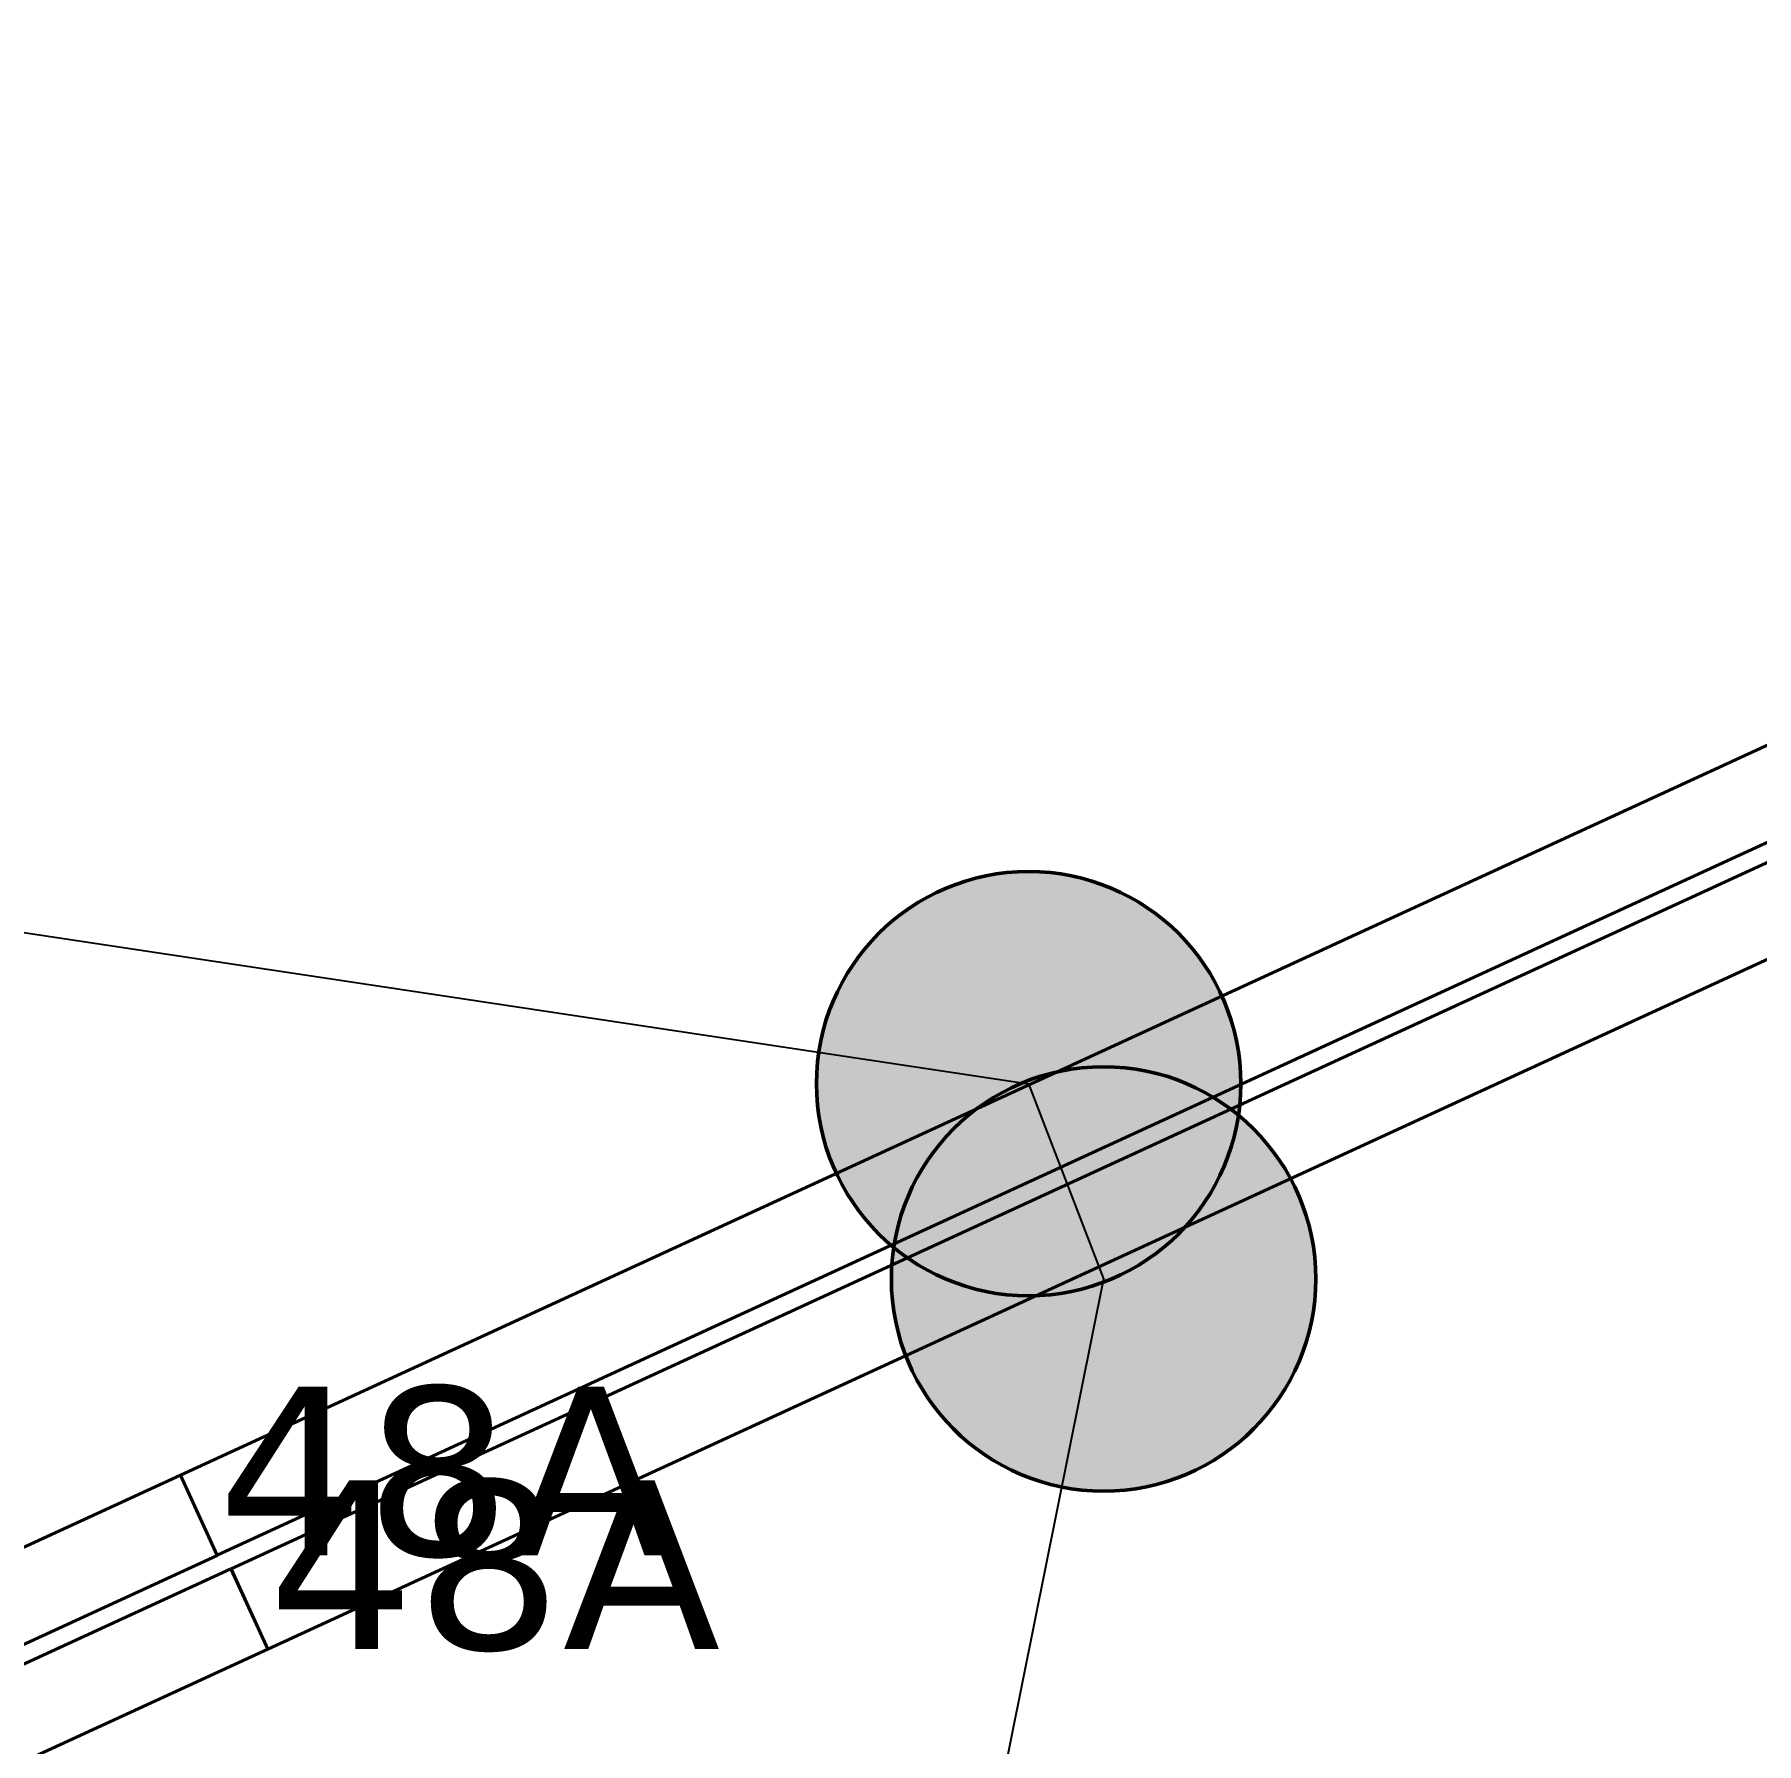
# Model space of a CAD drawing. Header units: millimetres. Extents: x -243740 to 150609, y -473655 to -165121.
# Drawn here: x 56825 to 58661, y -340200 to -338377 of the extents above; entities that cross this region are included whole.
import ezdxf

# ---------------------------------------------------------------- set-up
doc = ezdxf.new("R2010")
doc.units = ezdxf.units.MM
doc.layers.add('_Гр.ЩД-1C.10.4.I7.8', color=6, linetype='Continuous')
for name, color, linetype, lineweight in [('_освещение_dali', 3, 'Continuous', 50), ('DLX_FL1_LUM 122', 1, 'Continuous', 40), ('DLX_FL1_LUM 222', 5, 'Continuous', 40)]:
    doc.layers.add(name, color=color, linetype=linetype, lineweight=lineweight)
doc.styles.add('TableTextStyle', font='')
doc.styles.get('TableTextStyle').set_extended_font_data('VERDANA.TTF')
doc.linetypes.add('Truba', pattern='A,3e-05,[4,MSH_7,S=1,R=0,X=0,Y=0],-3.022072', length=3.022102)

# ---------------------------------------------------------------- blocks, each defined once
blk = doc.blocks.new('A$Caabd1818')
at = {"layer": 'DLX_FL1_LUM 122'}
for points in [[(51231.6, 56789.7, 0), (53010.5, 57607.9, 0)], [(53010.5, 57607.9, 0), (51231.6, 56789.7, 0)], [(53010.5, 57607.9, 0), (51231.6, 56789.7, 0)], [(51231.6, 56789.7, 0), (53010.5, 57607.9, 0)], [(53010.5, 57607.9, 0), (53010.5, 57607.9, 0)], [(53010.5, 57607.9, 0), (53049.7, 57522.5, 0)], [(53049.7, 57522.5, 0), (53010.5, 57607.9, 0)], [(53010.5, 57607.9, 0), (53010.5, 57607.9, 0)], [(53049.7, 57522.5, 0), (53010.5, 57607.9, 0)], [(53010.5, 57607.9, 0), (53049.7, 57522.5, 0)], [(53049.7, 57522.5, 0), (51270.9, 56704.3, 0)], [(51270.9, 56704.3, 0), (53049.7, 57522.5, 0)], [(51270.9, 56704.3, 0), (53049.7, 57522.5, 0)], [(53049.7, 57522.5, 0), (51270.9, 56704.3, 0)], [(53049.7, 57522.5, 0), (53049.7, 57522.5, 0)], [(53049.7, 57522.5, 0), (53049.7, 57522.5, 0)], [(51285.6, 56689.7, 0), (53064.4, 57508, 0)], [(53064.4, 57508, 0), (51285.6, 56689.7, 0)], [(53064.4, 57508, 0), (51285.6, 56689.7, 0)], [(51285.6, 56689.7, 0), (53064.4, 57508, 0)], [(53064.4, 57508, 0), (53064.4, 57508, 0)], [(53064.4, 57508, 0), (53103.7, 57422.6, 0)], [(53103.7, 57422.6, 0), (53064.4, 57508, 0)], [(53064.4, 57508, 0), (53064.4, 57508, 0)], [(53103.7, 57422.6, 0), (53064.4, 57508, 0)], [(53064.4, 57508, 0), (53103.7, 57422.6, 0)], [(53103.7, 57422.6, 0), (51324.9, 56604.3, 0)], [(51324.9, 56604.3, 0), (53103.7, 57422.6, 0)], [(51324.9, 56604.3, 0), (53103.7, 57422.6, 0)], [(53103.7, 57422.6, 0), (51324.9, 56604.3, 0)], [(53103.7, 57422.6, 0), (53103.7, 57422.6, 0)], [(53103.7, 57422.6, 0), (53103.7, 57422.6, 0)]]:
    blk.add_polyline3d(points, dxfattribs=at)
at = {"layer": 'DLX_FL1_LUM 222'}
for points in [[(53010.5, 57608, 0), (54789.4, 58426.3, 0)], [(54789.4, 58426.3, 0), (53010.5, 57608, 0)], [(54789.4, 58426.3, 0), (53010.5, 57608, 0)], [(53010.5, 57608, 0), (54789.4, 58426.3, 0)], [(54828.6, 58340.9, 0), (53049.8, 57522.6, 0)], [(53049.8, 57522.6, 0), (54828.6, 58340.9, 0)], [(53049.8, 57522.6, 0), (54828.6, 58340.9, 0)], [(54828.6, 58340.9, 0), (53049.8, 57522.6, 0)], [(53064.5, 57508, 0), (54843.3, 58326.3, 0)], [(54843.3, 58326.3, 0), (53064.5, 57508, 0)], [(54843.3, 58326.3, 0), (53064.5, 57508, 0)], [(53064.5, 57508, 0), (54843.3, 58326.3, 0)], [(54882.6, 58240.9, 0), (53103.8, 57422.6, 0)], [(53103.8, 57422.6, 0), (54882.6, 58240.9, 0)], [(53103.8, 57422.6, 0), (54882.6, 58240.9, 0)], [(54882.6, 58240.9, 0), (53103.8, 57422.6, 0)], [(53049.8, 57522.6, 0), (53010.5, 57608, 0)], [(53010.5, 57608, 0), (53010.5, 57608, 0)], [(53010.5, 57608, 0), (53049.8, 57522.6, 0)], [(53010.5, 57608, 0), (53010.5, 57608, 0)], [(53010.5, 57608, 0), (53049.8, 57522.6, 0)], [(53049.8, 57522.6, 0), (53010.5, 57608, 0)], [(53049.8, 57522.6, 0), (53049.8, 57522.6, 0)], [(53049.8, 57522.6, 0), (53049.8, 57522.6, 0)], [(53103.8, 57422.6, 0), (53064.5, 57508, 0)], [(53064.5, 57508, 0), (53064.5, 57508, 0)], [(53064.5, 57508, 0), (53103.8, 57422.6, 0)], [(53064.5, 57508, 0), (53064.5, 57508, 0)], [(53064.5, 57508, 0), (53103.8, 57422.6, 0)], [(53103.8, 57422.6, 0), (53064.5, 57508, 0)], [(53103.8, 57422.6, 0), (53103.8, 57422.6, 0)], [(53103.8, 57422.6, 0), (53103.8, 57422.6, 0)]]:
    blk.add_polyline3d(points, dxfattribs=at)
blk = doc.blocks.new('A$Cab2378fa')
at = {"lineweight": 25, "true_color": 0xfff5f5}
h = blk.add_hatch(color=7, dxfattribs=at)
h.dxf.hatch_style = 1
h.paths.add_polyline_path([(0, 0), (-141.6, -170.3, 0.174923), (3, -222.4, 0.197808), (162.3, -156.8)])
h.paths.add_polyline_path([(-163.2, 157.6), (0, 0), (147.8, 177.8, 0.175398), (3, 230.2, 0.209014)])
at = {"lineweight": 25}
h = blk.add_hatch(color=0, dxfattribs=at)
h.paths.add_polyline_path([(162.3, -156.8, 0.442338), (147.8, 177.8), (0, 0)])
h.paths.add_polyline_path([(-141.6, -170.3), (0, 0), (-163.2, 157.6, 0.430096)])
blk.add_circle((3, 3.9), 226.3)

msp = doc.modelspace()

# ---------------------------------------------------------------- linework, layer by layer
at = {"layer": '_Гр.ЩД-1C.10.4.I7.8', "ltscale": 100}
msp.add_lwpolyline([(54724.1, -339020.3), (57884.7, -339496.2), (57964.7, -339704.5), (57581.4, -341609.5), (56287.3, -341615.5)], dxfattribs=at)

# ---------------------------------------------------------------- block references
at = {"layer": '_освещение_dali', "color": 5, "ltscale": 100}
for p in [(57881.8, -339500.1), (57961.7, -339708.4)]:
    msp.add_blockref('A$Cab2378fa', p, dxfattribs=at)
at = {"layer": 'Defpoints', "linetype": 'Truba', "ltscale": 100}
msp.add_blockref('A$Caabd1818', (3969.7, -397521.8), dxfattribs=at)

# ---------------------------------------------------------------- texts
at = {"layer": '_освещение_dali', "color": 9, "true_color": 0xbcb7d9, "style": 'TableTextStyle'}
for p in [(57019.4, -339999.3), (57073.4, -340099.2)]:
    msp.add_text('48А', height=180, dxfattribs=at).set_placement(p)

doc.saveas('drawing.dxf')
